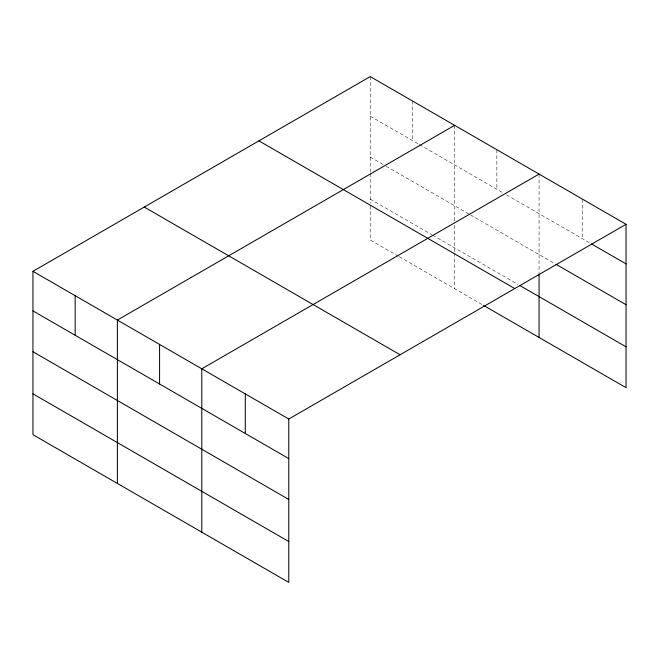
<?xml version="1.0" encoding="UTF-8"?>
<svg xmlns="http://www.w3.org/2000/svg" width="659" height="659" viewBox="0 0 659 659"><rect width="100%" height="100%" fill="white"/><g stroke="black" fill="none" stroke-linecap="round" stroke-linejoin="round"><path stroke-width="0.49" stroke-dasharray="3.29 2.47" d="M370.218 116.173L418.589 144.099M419.47 144.609L503.015 192.84M506.532 194.875L589.657 242.866M370.218 157.031L385.169 165.664M386.05 166.167L469.595 214.406M470.477 214.908L555.043 263.74M370.218 199.125L431.777 234.662M432.658 235.172L517.966 284.424M398.365 256.227L370.218 239.975L370.218 204.232M399.239 256.73L482.783 304.969M582.556 199.191L582.556 238.772M539.07 174.083L539.07 272.991M496.853 149.708L496.853 189.29M454.644 125.342L454.644 221.169M454.644 225.279L454.644 251.952M454.644 252.974L454.644 288.716M412.435 100.967L412.435 140.548M370.218 76.601L370.218 172.427M370.218 173.457L370.218 203.211"/><path stroke-width="0.99" d="M32.95 271.319L288.782 419.025L288.782 582.399L32.95 434.701L32.95 271.319L370.218 76.601L626.05 224.299L626.05 387.681L483.665 305.471M454.644 125.342L117.376 320.06L117.376 483.442M539.07 174.083L201.794 368.801L201.794 532.184M288.782 419.025L626.05 224.299M591.436 243.896L626.05 263.88M555.932 264.251L626.05 304.73M519.72 285.438L626.05 346.823M258.921 140.861L514.753 288.56M144.247 207.066L400.079 354.764M32.95 310.9L288.782 458.598M32.95 351.749L288.782 499.456M32.95 393.843L288.782 541.55M539.07 274.02L539.07 337.457M245.288 393.917L245.288 433.49M159.585 344.435L159.585 384.008M75.159 295.693L75.159 335.266"/></g></svg>
